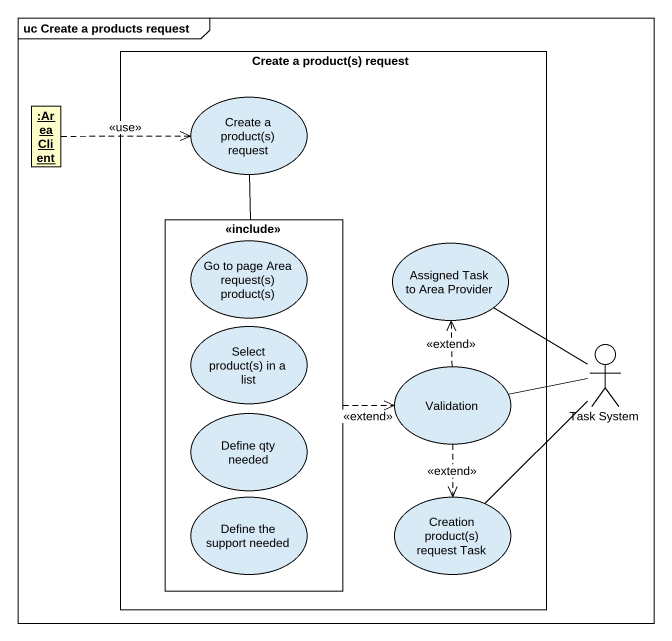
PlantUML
@startuml
mainframe uc Create a products request
allowmixing
hide circle
hide empty members
rectangle "Create a product(s) request" as Create_a_product_s_request {
  usecase "Create a product(s) request" as Create_a_product_s_request_2
  rectangle "<<include>>" as include {
    usecase "Go to page Area request(s) product(s)" as Go_to_page_Area_request_s
    usecase "Select product(s) in a list" as Select_product_s_in_a_list
    usecase "Define qty needed" as Define_qty_needed
    usecase "Define the support needed" as Define_the_support_needed
  }
  usecase "Assigned Task to Area Provider" as Assigned_Task_to_Area
  usecase Validation
  usecase "Creation product(s) request Task" as Creation_product_s_request
}
object ":Area Client" as Area_Client
actor "Task System" as Task_System
Area_Client .right.> Create_a_product_s_request_2 : <<use>>
Create_a_product_s_request_2 -- include
include .right.> Validation : <<extend>>
Task_System -up- Assigned_Task_to_Area
Task_System -left- Validation
Task_System -- Creation_product_s_request
Validation .up.> Assigned_Task_to_Area : <<extend>>
Validation ..> Creation_product_s_request : <<extend>>
@enduml
